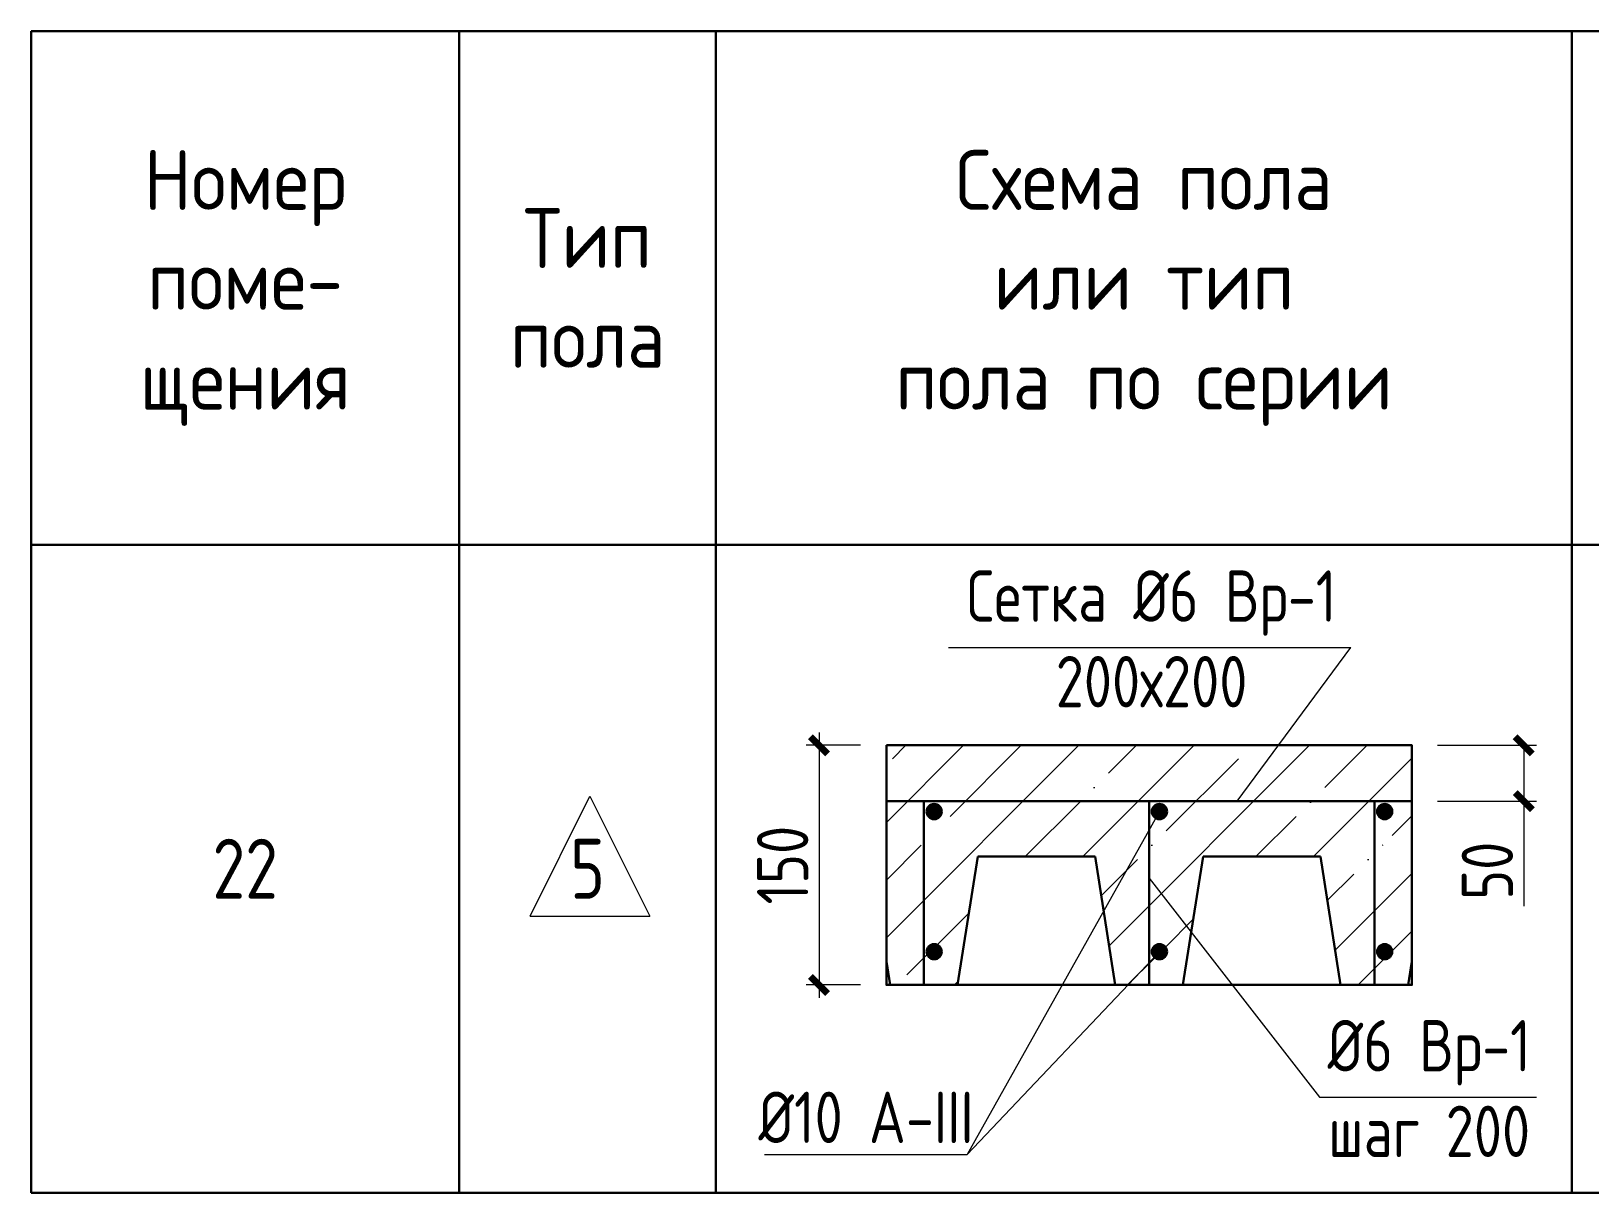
# Model space of a CAD drawing. Extents: x -965262 to 1142518, y -357520 to 71675.
# Drawn here: x 367718 to 376822, y -233801 to -227015 of the extents above; entities that cross this region are included whole.
import ezdxf

# ---------------------------------------------------------------- set-up
doc = ezdxf.new("R2010")
doc.units = 0
doc.header["$LTSCALE"] = 10
doc.layers.get('0').update_dxf_attribs({"linetype": 'CONTINUOUS', "lineweight": 30})
doc.layers.get('Defpoints').update_dxf_attribs({"linetype": 'CONTINUOUS'})
doc.styles.add('GOST 2.304', font='isocpeur.ttf', dxfattribs={"width": 0.75, "height": 250})
doc.styles.get("Standard").update_dxf_attribs({"font": 'isocpeur.ttf', "height": 300})
doc.styles.add('ГОСТ 2м', font='isocpeur.ttf', dxfattribs={"width": 0.8, "height": 250})
doc.dimstyles.new('ГОСТ 2м', dxfattribs={"dimtxt": 250, "dimasz": 100, "dimexe": 75, "dimexo": 150, "dimgap": 62.5, "dimtad": 1, "dimdec": 0, "dimtxsty": 'ГОСТ 2м', "dimblk": 'ARCHTICK', "dimcen": 150, "dimdle": 75, "dimclrd": 256, "dimclre": 256, "dimclrt": 256, "dimadec": 0, "dimazin": 0, "dimtfac": 1, "dimtdec": 0, "dimtmove": 0, "dimatfit": 3, "dimldrblk": 'OBLIQUE', "dimfxl": 1, "dimlwd": 15, "dimlwe": 15, "dimarcsym": 0})

# ---------------------------------------------------------------- blocks, each defined once
blk = doc.blocks.new('_ArchTick')
at = {"color": 0, "linetype": 'ByBlock', "lineweight": 0, "const_width": 0.4}
blk.add_lwpolyline([(-0.5, -0.5), (0.5, 0.5)], dxfattribs=at)
blk = doc.blocks.new('*D1858')
at = {"lineweight": 15, "transparency": 16777216}
for p, q in [((372319.6, -231112), (372319.6, -232662)), ((372562.9, -231187), (372244.6, -231187)), ((372562.9, -232587), (372244.6, -232587))]:
    blk.add_line(p, q, dxfattribs=at)
at = {"layer": 'Defpoints', "color": 0, "lineweight": 15, "transparency": 16777216}
for p in [(372712.9, -231187), (372319.6, -232587), (372712.9, -232587)]:
    blk.add_point(p, dxfattribs=at)
at = {"lineweight": 15, "transparency": 16777216, "xscale": 100, "yscale": 100, "zscale": 100}
for p, rotation in [((372319.6, -231187), 90), ((372319.6, -232587), 270)]:
    blk.add_blockref('_ArchTick', p, dxfattribs=dict(at, rotation=rotation))
at = {"lineweight": 15, "transparency": 16777216, "insert": (372107.1, -231887), "char_height": 250, "attachment_point": 5, "rotation": 90, "style": 'ГОСТ 2м'}
blk.add_mtext('{\\H1.2x;150}', dxfattribs=at)
blk = doc.blocks.new('_Oblique')
at = {"color": 0, "linetype": 'ByBlock', "lineweight": -2}
blk.add_line((-0.5, -0.5), (0.5, 0.5), dxfattribs=at)
blk = doc.blocks.new('*D1859')
at = {"lineweight": 15, "transparency": 16777216}
for p, q in [((375932.9, -231187), (376511, -231187)), ((376436, -231187), (376436, -231588.3)), ((375932.9, -231513.3), (376511, -231513.3)), ((376436, -231513.3), (376436, -232126.3))]:
    blk.add_line(p, q, dxfattribs=at)
at = {"layer": 'Defpoints', "color": 0, "lineweight": 15, "transparency": 16777216}
for p in [(375782.9, -231187), (376436, -231187), (375782.9, -231513.3)]:
    blk.add_point(p, dxfattribs=at)
at = {"lineweight": 15, "transparency": 16777216, "xscale": 100, "yscale": 100, "zscale": 100}
for p, rotation in [((376436, -231187), 90), ((376436, -231513.3), 270)]:
    blk.add_blockref('_ArchTick', p, dxfattribs=dict(at, rotation=rotation))
at = {"lineweight": 15, "transparency": 16777216, "insert": (376223.5, -231919.8), "char_height": 250, "attachment_point": 5, "rotation": 90, "style": 'ГОСТ 2м'}
blk.add_mtext('{\\H1.2x;50}', dxfattribs=at)

msp = doc.modelspace()

# ---------------------------------------------------------------- hatches: boundary and pattern name
at = {"lineweight": 15}
h = msp.add_hatch(dxfattribs=at)
h.set_pattern_fill('ANSI35', color=256, scale=75)
h.set_pattern_definition([(45, (373674.4, -231350.22), (-336.76, 336.76), []), (45, (374011.17, -231350.22), (-336.76, 336.76), [595.31, -119.06, 0, -119.06])])
h.paths.add_polyline_path([(375030.1, -231187), (372712.9, -231187), (372712.9, -231489.5), (374860.2, -231489.5)])
h.paths.add_polyline_path([(375782.9, -231187), (375030.1, -231187), (374860.2, -231489.5), (375782.9, -231489.5)])
h.paths.add_polyline_path([(372931.9, -231663.3), (372712.9, -231663.3), (372712.9, -232450.3), (372734.5, -232587), (372931.9, -232587)])
h.paths.add_polyline_path([(373247.7, -231837), (373931.9, -231837), (374012.3, -232346.5), (374247.7, -231851.3), (374247.7, -231663.3), (372931.9, -231663.3), (372931.9, -232587), (373129.3, -232587)])
h.paths.add_polyline_path([(372947.9, -231724.1, -1), (373036.7, -231724.1, -1)], flags=16)
h.paths.add_polyline_path([(373036.7, -232392.6, -1), (372947.9, -232392.6, -1)], flags=16)
h.paths.add_polyline_path([(374247.7, -231851.3), (374012.3, -232346.5), (374050.3, -232587), (374146.8, -232587), (374247.7, -232465.4)], flags=17)
h.paths.add_polyline_path([(374247.7, -232465.4), (374146.8, -232587), (374247.7, -232587)], flags=16)
h.paths.add_polyline_path([(374473.8, -232404.7), (374247.7, -232065.8), (374247.7, -232465.4), (374279.7, -232426.8, -0.223142), (374263.7, -232392.6, -1), (374352.5, -232392.6, -0.635132), (374279.7, -232426.8), (374247.7, -232465.4), (374247.7, -232587), (374445.1, -232587)], flags=17)
h.paths.add_polyline_path([(374563.5, -231837), (375248.2, -231837), (375366.6, -232587), (375563.5, -232587), (375563.5, -231663.3), (374247.7, -231663.3), (374247.7, -231851.3), (374289, -231764.3, -0.289498), (374263.7, -231724.1, -1), (374352.5, -231724.1, -0.550991), (374289, -231764.3), (374247.7, -231851.3), (374247.7, -232065.8), (374473.8, -232404.7)])
h.paths.add_polyline_path([(375782.9, -231663.3), (375563.5, -231663.3), (375563.5, -232587), (375761.4, -232587), (375782.9, -232450.3)])
h.paths.add_polyline_path([(375579.5, -231724.1, -1), (375668.3, -231724.1, -1)], flags=16)
h.paths.add_polyline_path([(375668.3, -232392.6, -1), (375579.5, -232392.6, -1)], flags=16)
h.paths.add_polyline_path([(375782.9, -231489.5), (374902.9, -231489.5), (374805.3, -231663.3), (375782.9, -231663.3)])
h.paths.add_polyline_path([(374902.9, -231489.5), (372712.9, -231489.5), (372712.9, -231663.3), (374805.3, -231663.3)])
h = msp.add_hatch(color=1)
h.paths.add_polyline_path([(372947.9, -231574.1), (373036.7, -231574.1, -1)])
h.paths.add_polyline_path([(373036.7, -231574.1), (372947.9, -231574.1, -1)])
h = msp.add_hatch(color=1)
h.paths.add_polyline_path([(374263.7, -231574.1), (374352.5, -231574.1, -1)])
h.paths.add_polyline_path([(374352.5, -231574.1), (374263.7, -231574.1, -1)])
h = msp.add_hatch(color=1)
h.paths.add_polyline_path([(375579.5, -231574.1), (375668.3, -231574.1, -1)])
h.paths.add_polyline_path([(375668.3, -231574.1), (375579.5, -231574.1, -1)])
h = msp.add_hatch(color=1)
h.paths.add_polyline_path([(372947.9, -232392.6), (373036.7, -232392.6, -1)])
h.paths.add_polyline_path([(373036.7, -232392.6), (372947.9, -232392.6, -1)])
h = msp.add_hatch(color=1)
h.paths.add_polyline_path([(374263.7, -232392.6), (374352.5, -232392.6, -1)])
h.paths.add_polyline_path([(374352.5, -232392.6), (374263.7, -232392.6, -1)])
h = msp.add_hatch(color=1)
h.paths.add_polyline_path([(375579.5, -232392.6), (375668.3, -232392.6, -1)])
h.paths.add_polyline_path([(375668.3, -232392.6), (375579.5, -232392.6, -1)])

# ---------------------------------------------------------------- linework, layer by layer
for p, q in [((367717.6, -227015.1, 9801.8), (386217.6, -227015.1, 9801.8)), ((370217.6, -227015.1, 9801.8), (370217.6, -233801.4, 9801.8)), ((367717.6, -230015.1, 9801.8), (386217.6, -230015.1, 9801.8))]:
    msp.add_line(p, q)
at = {"ltscale": 0.25}
for p, q in [((367717.6, -227015.1, 9801.8), (367717.6, -233801.4, 9801.8)), ((371717.6, -227015.1, 9801.8), (371717.6, -233801.4, 9801.8)), ((376717.6, -227015.1, 9801.8), (376717.6, -233801.4, 9801.8)), ((367717.6, -233801.4, 9801.8), (386217.6, -233801.4, 9801.8))]:
    msp.add_line(p, q, dxfattribs=at)
at = {"lineweight": 15}
for p, q in [((370631.4, -232184.5, 21412.1), (370981.4, -231484.5, 21412.1)), ((370981.4, -231484.5, 21412.1), (371331.4, -232184.5, 21412.1)), ((370631.4, -232184.5, 21412.1), (371331.4, -232184.5, 21412.1))]:
    msp.add_line(p, q, dxfattribs=at)
at = {"color": 1}
msp.add_line((372712.9, -231513.3, 9801.8), (375782.9, -231513.3, 9801.8), dxfattribs=at)
at = {"lineweight": 15, "ltscale": 100, "extrusion": (0, 1, 0)}
for points, elevation in [([(-373076.9, 0), (-375426.4, 9801.8)], -230615.5), ([(-375242.7, 9801.8), (-376511, 0)], -233242.4)]:
    msp.add_lwpolyline(points, dxfattribs=dict(at, elevation=elevation))
at = {"lineweight": 15, "ltscale": 100, "extrusion": (4.80244e-14, 1.55032e-14, -1), "elevation": -9801.8}
msp.add_lwpolyline([(-374762.6, -231513.3), (-375426.4, -230615.5)], dxfattribs=at)
at = {"elevation": 9801.8}
msp.add_lwpolyline([(372712.9, -231187), (375782.9, -231187), (375782.9, -232587), (372712.9, -232587)], close=True, dxfattribs=at)
at = {"color": 1, "ltscale": 100, "elevation": 9801.8}
for points in [[(372931.9, -231513.3), (372931.9, -232587)], [(374247.7, -231513.3), (374247.7, -232587)], [(375563.5, -231513.3), (375563.5, -232587)]]:
    msp.add_lwpolyline(points, dxfattribs=at)
at = {"lineweight": 15, "ltscale": 100, "extrusion": (4.80244e-14, -1.55032e-14, -1), "elevation": -9801.8}
for points in [[(-374308.1, -231574.1), (-373185.4, -233577.5)], [(-374247.7, -231962.6), (-375242.7, -233242.4)], [(-374308.1, -232392.6), (-373185.4, -233577.5)]]:
    msp.add_lwpolyline(points, dxfattribs=at)
at = {"ltscale": 500, "elevation": 9801.8}
for points in [[(373129.3, -232587), (373247.7, -231837)], [(373247.7, -231837), (373931.9, -231837)], [(374050.3, -232587), (373931.9, -231837)], [(374445.1, -232587), (374563.5, -231837)], [(374563.5, -231837), (375248.2, -231837)], [(375366.6, -232587), (375248.2, -231837)], [(372734.5, -232587), (372712.9, -232450.3)], [(375761.4, -232587), (375782.9, -232450.3)], [(373129.3, -232587), (372734.5, -232587)], [(374445.1, -232587), (374050.3, -232587)]]:
    msp.add_lwpolyline(points, dxfattribs=at)
at = {"lineweight": 15, "ltscale": 100, "extrusion": (0, -1, 0), "elevation": 233577.5}
msp.add_lwpolyline([(372002, 0), (373185.4, 9801.8)], dxfattribs=at)
at = {"color": 1}
for centre in [(372992.3, -231574.1, 9801.8), (374308.1, -231574.1, 9801.8), (375623.9, -231574.1, 9801.8), (372992.3, -232392.6, 9801.8), (374308.1, -232392.6, 9801.8), (375623.9, -232392.6, 9801.8)]:
    msp.add_circle(centre, 44.4, dxfattribs=at)

# ---------------------------------------------------------------- texts
at = {"char_height": 350, "attachment_point": 5}
for s, insert, width in [('{\\W0.9;Номер\\Pпоме-\\Pщения}', (368967.6, -228515.1, 9801.8), 2500), ('{\\W0.9;Схема пола\\Pили тип\\Pпола по серии}', (374217.6, -228515.1, 9801.8), 5000), ('{\\W0.9;Тип\\Pпола}', (370967.6, -228515.1, 9801.8), 1500)]:
    msp.add_mtext(s, dxfattribs=dict(at, insert=insert, width=width))
at = {"ltscale": 100, "char_height": 300, "width": 4000, "attachment_point": 5, "style": 'GOST 2.304'}
for s, insert in [('{\\W0.8;Сетка %%C6 Вр-1\\P200х200}', (374262.3, -230565.2, 9801.8)), ('{\\W0.8;%%C6 Вр-1\\Pшаг 200}', (375883.6, -233192.1, 9801.8)), ('{\\W0.8;%%C10 А-III}', (372594.5, -233360.8, 9801.8))]:
    msp.add_mtext(s, dxfattribs=dict(at, insert=insert))
at = {"char_height": 350, "attachment_point": 5, "style": 'GOST 2.304'}
for s, insert, width in [('{\\W0.8;22}', (368967.6, -231908.2, 9801.8), 2500), ('{\\W0.8;5}', (370967.6, -231908.2, 9801.8), 1500)]:
    msp.add_mtext(s, dxfattribs=dict(at, insert=insert, width=width))

# ---------------------------------------------------------------- dimensions: what is measured, and where the dimension line sits
at = {"lineweight": 15}
dim = msp.add_linear_dim(base=(372319.6, -232587, 9801.8), p1=(372712.9, -231187, 9801.8), p2=(372712.9, -232587, 9801.8), angle=90, text='{\\H1.2x;150}', dimstyle='ГОСТ 2м', dxfattribs=at)
dim.commit()
dim.dimension.update_dxf_attribs({"geometry": '*D1858', "text_midpoint": (372107.1, -231887, 9801.8)})
dim = msp.add_linear_dim(base=(376436, -231187, 9801.8), p1=(375782.9, -231513.3, 9801.8), p2=(375782.9, -231187, 9801.8), angle=90, text='{\\H1.2x;50}', dimstyle='ГОСТ 2м', dxfattribs=at)
dim.commit()
dim.dimension.update_dxf_attribs({"geometry": '*D1859', "text_midpoint": (376436, -231919.8, 9801.8), "dimtype": 160})

doc.saveas('drawing.dxf')
